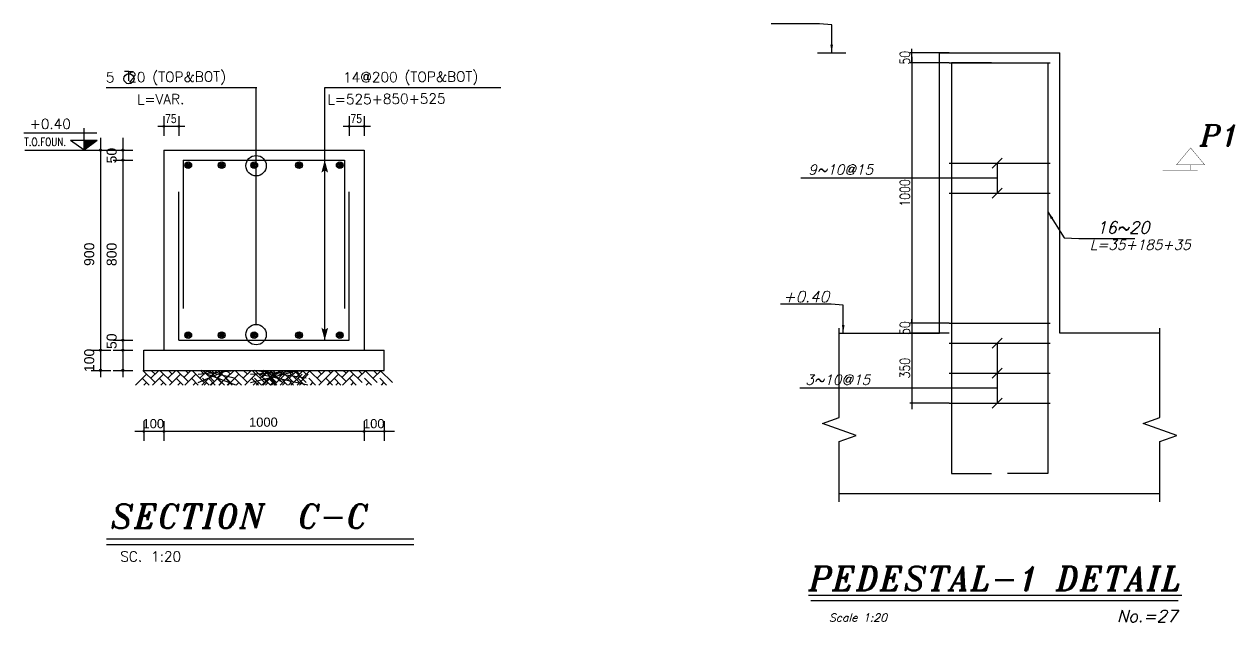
# Model space of a CAD drawing. Header units: inches. Extents: x 460503 to 460688, y 47570 to 48852.
# Drawn here: x 460532.03 to 460561.89, y 48599.86 to 48614.79 of the extents above; entities that cross this region are included whole.
import ezdxf
from ezdxf.enums import TextEntityAlignment as Align

# ---------------------------------------------------------------- set-up
doc = ezdxf.new("R2010")
doc.units = ezdxf.units.IN
doc.header["$MEASUREMENT"] = 0
doc.linetypes.add('HIDDEN', pattern=[0.375, 0.25, -0.125])
for name, color, linetype in [('1R', 1, 'Continuous'), ('2Y', 2, 'Continuous'), ('3', 3, 'HIDDEN'), ('3G', 3, 'Continuous'), ('4C', 4, 'Continuous'), ('6M', 6, 'Continuous'), ('SAZE_DRAWINGS', 7, 'Continuous')]:
    doc.layers.add(name, color=color, linetype=linetype)
doc.layers.add('TEXT', color=250, linetype='Continuous', lineweight=30)
doc.styles.add('ITALICT', font='italict')
doc.styles.add('ROMANC', font='TXT.shx')
doc.styles.add('ROMANS', font='ROMANS', dxfattribs={"width": 0.8})
doc.styles.add('ROMANT', font='romant')
doc.styles.add('SAZE_STYLE', font='romansp.shx', dxfattribs={"oblique": 15})
doc.styles.add('SAZE_STYLE1', font='romant.shx', dxfattribs={"oblique": 15})
doc.styles.get("Standard").update_dxf_attribs({"font": 'arial.ttf'})
doc.dimstyles.new('SAZE_DIM_STYLE', dxfattribs={"dimtxt": 0.25, "dimasz": 0.2, "dimexe": 0.1, "dimexo": 0.05, "dimgap": 0.05, "dimtad": 1, "dimzin": 0, "dimdsep": 46, "dimtxsty": 'ROMANS', "dimcen": 2.5, "dimclrd": 1, "dimclre": 1, "dimclrt": 3, "dimadec": 0, "dimazin": 0, "dimtfac": 1, "dimtix": 1, "dimtmove": 1, "dimatfit": 3, "dimfxl": 1, "dimarcsym": 0})

# ---------------------------------------------------------------- blocks, each defined once
blk = doc.blocks.new('P')
at = {"layer": '6M'}
blk.add_circle((0, 0), 0.291, dxfattribs=at)
blk = doc.blocks.new('F')
at = {"layer": '3'}
for points in [[(0, 0), (2.57, 0), (3.14, 0.84)], [(0, 0), (2.57, 0), (3.14, -0.84)]]:
    blk.add_solid(points, dxfattribs=at)
blk = doc.blocks.new('*D155')
at = {"layer": 'Defpoints', "color": 0, "transparency": 16777216}
for p in [(460555.108, 48607.071), (460554.183, 48605.321), (460555.108, 48605.321)]:
    blk.add_point(p, dxfattribs=at)
at = {"layer": 'SAZE_DRAWINGS', "color": 2, "lineweight": -2, "transparency": 16777216}
for p, q in [((460554.183, 48607.221), (460554.183, 48605.171)), ((460555.108, 48607.071), (460554.133, 48607.071)), ((460555.108, 48605.321), (460554.133, 48605.321))]:
    blk.add_line(p, q, dxfattribs=at)
at = {"layer": 'SAZE_DRAWINGS', "color": 3, "transparency": 16777216, "insert": (460554.008, 48606.196), "char_height": 0.25, "attachment_point": 5, "rotation": 90, "style": 'ROMANS'}
blk.add_mtext('350', dxfattribs=at)
blk = doc.blocks.new('_OBLIQUE')
blk = doc.blocks.new('*D156')
at = {"layer": 'Defpoints', "color": 0, "transparency": 16777216}
for p in [(460554.87, 48613.821), (460554.183, 48607.321), (460554.87, 48607.321)]:
    blk.add_point(p, dxfattribs=at)
at = {"layer": 'SAZE_DRAWINGS', "color": 2, "lineweight": -2, "transparency": 16777216}
for p, q in [((460554.87, 48613.821), (460554.133, 48613.821)), ((460554.183, 48613.971), (460554.183, 48607.171)), ((460554.87, 48607.321), (460554.133, 48607.321))]:
    blk.add_line(p, q, dxfattribs=at)
at = {"layer": 'SAZE_DRAWINGS', "color": 3, "transparency": 16777216, "insert": (460554.008, 48610.571), "char_height": 0.25, "attachment_point": 5, "rotation": 90, "style": 'ROMANS'}
blk.add_mtext('1000', dxfattribs=at)
blk = doc.blocks.new('*D157')
at = {"layer": 'Defpoints', "color": 0, "transparency": 16777216}
for p in [(460555.108, 48607.321), (460554.183, 48607.071), (460555.108, 48607.071)]:
    blk.add_point(p, dxfattribs=at)
at = {"layer": 'SAZE_DRAWINGS', "color": 2, "lineweight": -2, "transparency": 16777216}
for p, q in [((460555.108, 48607.321), (460554.133, 48607.321)), ((460554.183, 48607.321), (460554.183, 48607.421)), ((460554.183, 48607.321), (460554.183, 48607.071)), ((460555.108, 48607.071), (460554.133, 48607.071)), ((460554.183, 48607.071), (460554.183, 48606.971))]:
    blk.add_line(p, q, dxfattribs=at)
at = {"layer": 'SAZE_DRAWINGS', "color": 3, "transparency": 16777216, "insert": (460554.008, 48607.196), "char_height": 0.25, "attachment_point": 5, "rotation": 90, "style": 'ROMANS'}
blk.add_mtext('50', dxfattribs=at)
blk = doc.blocks.new('*D158')
at = {"layer": 'Defpoints', "color": 0, "transparency": 16777216}
for p in [(460554.183, 48614.071), (460555.108, 48614.071), (460555.108, 48613.821)]:
    blk.add_point(p, dxfattribs=at)
at = {"layer": 'SAZE_DRAWINGS', "color": 2, "lineweight": -2, "transparency": 16777216}
for p, q in [((460555.108, 48614.071), (460554.133, 48614.071)), ((460554.183, 48614.071), (460554.183, 48614.171)), ((460554.183, 48613.821), (460554.183, 48614.071)), ((460555.108, 48613.821), (460554.133, 48613.821)), ((460554.183, 48613.821), (460554.183, 48613.721))]:
    blk.add_line(p, q, dxfattribs=at)
at = {"layer": 'SAZE_DRAWINGS', "color": 3, "transparency": 16777216, "insert": (460554.008, 48613.946), "char_height": 0.25, "width": 0.13333, "attachment_point": 5, "rotation": 90, "style": 'ROMANS'}
blk.add_mtext('50', dxfattribs=at)

msp = doc.modelspace()

# ---------------------------------------------------------------- linework, layer by layer
at = {"color": 2}
msp.add_line((460533.53478993, 48611.64190913), (460533.53478993, 48612.18476234), dxfattribs=at)
at = {"layer": '1R'}
for p, q in [((460534.08287615, 48613.20460738), (460537.82068663, 48613.20460738)), ((460534.10050962, 48613.20460738), (460537.8383201, 48613.20460738)), ((460534.78519676, 48613.20460738), (460537.82068663, 48613.20460738)), ((460537.82068663, 48611.00914931), (460537.82068663, 48613.20460738)), ((460539.53369712, 48606.89205423), (460539.53369712, 48613.20460738)), ((460539.53369712, 48613.20460738), (460542.38043354, 48613.20460738)), ((460539.53369712, 48613.20460738), (460542.38043354, 48613.20460738)), ((460539.53369712, 48613.20460738), (460543.9276574, 48613.20460738)), ((460539.53369712, 48613.20460738), (460543.91002392, 48613.20460738)), ((460535.51799171, 48612.48730531), (460535.51799171, 48611.99718254)), ((460535.89299171, 48612.48730531), (460535.89299171, 48611.99718254)), ((460540.14299171, 48612.48730531), (460540.14299171, 48611.99718254)), ((460540.51799171, 48612.48730531), (460540.51799171, 48611.99718254)), ((460533.93823855, 48611.94443066), (460533.93823855, 48605.97233322)), ((460534.49775794, 48611.94443066), (460534.49775794, 48605.97233322)), ((460536.04613122, 48612.23364663), (460535.37057409, 48612.23364663)), ((460540.67113122, 48612.23364663), (460539.99557409, 48612.23364663)), ((460532.05391863, 48611.64205493), (460534.3203965, 48611.64205493)), ((460533.69488483, 48611.64205493), (460534.20107419, 48611.64205493)), ((460534.25440422, 48611.64205493), (460534.7425245, 48611.64205493)), ((460534.25440422, 48611.39205493), (460534.7425245, 48611.39205493)), ((460537.82068663, 48607.28845506), (460537.82068663, 48611.00914931)), ((460534.25440422, 48606.89205493), (460534.7425245, 48606.89205493)), ((460533.69488483, 48606.64205493), (460534.20107419, 48606.64205493)), ((460534.25440422, 48606.64205493), (460534.7425245, 48606.64205493)), ((460533.70221195, 48606.14205631), (460534.20107419, 48606.14205631)), ((460534.25440422, 48606.14205493), (460534.7425245, 48606.14205493)), ((460535.0179931, 48604.87062379), (460535.0179931, 48604.38050102)), ((460535.51799171, 48604.87648549), (460535.51799171, 48604.38050102)), ((460540.51799171, 48604.87648549), (460540.51799171, 48604.38050102)), ((460541.01799171, 48604.87648549), (460541.01799171, 48604.38050102)), ((460541.27280369, 48604.61696511), (460534.79916471, 48604.61696511))]:
    msp.add_line(p, q, dxfattribs=at)
at = {"layer": '2Y'}
for p, q in [((460533.84654232, 48612.06135879), (460532.02922138, 48612.06135879)), ((460533.53478993, 48611.64190913), (460533.1875078, 48611.88251123)), ((460533.18759673, 48611.88880242), (460533.85544699, 48611.88880242)), ((460533.85535806, 48611.88251123), (460533.53478993, 48611.64190913)), ((460534.81188073, 48605.77301298), (460535.08805148, 48606.04918373)), ((460535.30018293, 48605.83705228), (460534.9951789, 48606.14205631)), ((460535.19411721, 48605.943118), (460535.39305552, 48606.14205631)), ((460535.30018293, 48606.04918373), (460535.20731034, 48606.14205631)), ((460535.23614362, 48605.77301298), (460535.51231438, 48606.04918373)), ((460535.72444582, 48605.83705228), (460535.41944179, 48606.14205631)), ((460535.6183801, 48605.943118), (460535.81731841, 48606.14205631)), ((460535.72444582, 48606.04918373), (460535.63157323, 48606.14205631)), ((460535.72444582, 48606.04918373), (460535.63157323, 48606.14205631)), ((460535.66040652, 48605.77301298), (460535.93657727, 48606.04918373)), ((460536.12591657, 48605.85984442), (460535.84370468, 48606.14205631)), ((460536.01985085, 48605.96591015), (460536.19599701, 48606.14205631)), ((460536.03908512, 48605.77301298), (460536.31525587, 48606.04918373)), ((460536.12591657, 48606.07197587), (460536.05583612, 48606.14205631)), ((460536.52738732, 48605.83705228), (460536.22238328, 48606.14205631)), ((460536.37591449, 48605.83705089), (460537.07091045, 48606.14205493)), ((460536.37591449, 48606.04918234), (460537.2830419, 48606.14205493)), ((460536.37591449, 48606.04918234), (460537.2830419, 48606.14205493)), ((460536.42132159, 48605.943118), (460536.62025991, 48606.14205631)), ((460536.52738732, 48606.04918373), (460536.43451473, 48606.14205631)), ((460536.46334801, 48605.77301298), (460536.73951876, 48606.04918373)), ((460536.4633494, 48605.77301159), (460536.73952015, 48606.04918234)), ((460537.26984876, 48605.94311662), (460536.46878708, 48606.14205493)), ((460536.77738524, 48605.85984304), (460536.49517335, 48606.14205493)), ((460537.31187518, 48605.77301159), (460536.58804593, 48606.04918234)), ((460536.95165021, 48605.83705228), (460536.64664618, 48606.14205631)), ((460536.9516516, 48605.83705089), (460536.64664756, 48606.14205493)), ((460536.67131951, 48605.96590876), (460536.84746568, 48606.14205493)), ((460536.69055379, 48605.77301159), (460536.96672454, 48606.04918234)), ((460536.77738524, 48606.07197448), (460536.70730479, 48606.14205493)), ((460536.84558449, 48605.943118), (460537.0445228, 48606.14205631)), ((460536.84558587, 48605.94311662), (460537.04452418, 48606.14205493)), ((460536.95165021, 48606.04918373), (460536.85877762, 48606.14205631)), ((460536.9516516, 48606.04918234), (460536.85877901, 48606.14205493)), ((460537.17885598, 48605.83705089), (460536.87385195, 48606.14205493)), ((460536.8876109, 48605.77301298), (460537.16378165, 48606.04918373)), ((460536.88761229, 48605.77301159), (460537.16378304, 48606.04918234)), ((460537.07279026, 48605.94311662), (460537.27172857, 48606.14205493)), ((460537.17885598, 48606.04918234), (460537.0859834, 48606.14205493)), ((460537.11481668, 48605.77301159), (460537.39098743, 48606.04918234)), ((460537.11481668, 48605.77301159), (460537.39098743, 48606.04918234)), ((460537.60311888, 48605.83705089), (460537.29811484, 48606.14205493)), ((460537.60311888, 48605.83705089), (460537.29811484, 48606.14205493)), ((460537.49705315, 48605.94311662), (460537.69599146, 48606.14205493)), ((460537.49705315, 48605.94311662), (460537.69599146, 48606.14205493)), ((460537.60311888, 48606.04918234), (460537.51024629, 48606.14205493)), ((460537.60311888, 48606.04918234), (460537.51024629, 48606.14205493)), ((460537.53907957, 48605.77301159), (460537.81525032, 48606.04918234)), ((460537.53907957, 48605.77301159), (460537.81525032, 48606.04918234)), ((460537.67884905, 48605.83705089), (460538.87384501, 48606.14205493)), ((460537.67884905, 48606.04918234), (460539.08597646, 48606.14205493)), ((460537.67884905, 48606.04918234), (460539.08597646, 48606.14205493)), ((460538.02738177, 48605.83705089), (460537.72237773, 48606.14205493)), ((460539.07278332, 48605.94311662), (460537.77172164, 48606.14205493)), ((460538.0803198, 48605.85984304), (460537.79810791, 48606.14205493)), ((460539.11480974, 48605.77301159), (460537.89098049, 48606.04918234)), ((460537.92131604, 48605.94311662), (460538.12025436, 48606.14205493)), ((460538.02738177, 48606.04918234), (460537.93450918, 48606.14205493)), ((460538.02738177, 48606.04918234), (460537.93450918, 48606.14205493)), ((460537.96334246, 48605.77301159), (460538.23951321, 48606.04918234)), ((460537.97425407, 48605.96590876), (460538.15040024, 48606.14205493)), ((460537.99348835, 48605.77301159), (460538.2696591, 48606.04918234)), ((460538.32278679, 48605.96590876), (460537.99893296, 48606.14205493)), ((460538.0803198, 48606.07197448), (460538.01023935, 48606.14205493)), ((460538.33032326, 48605.83705089), (460538.02531923, 48606.14205493)), ((460538.34202107, 48605.77301159), (460538.11819182, 48606.04918234)), ((460538.42885252, 48605.85984304), (460538.14664063, 48606.14205493)), ((460538.48179054, 48605.83705089), (460538.17678651, 48606.14205493)), ((460538.22425754, 48605.94311662), (460538.42319585, 48606.14205493)), ((460538.33032326, 48606.04918234), (460538.23745068, 48606.14205493)), ((460538.26628396, 48605.77301159), (460538.54245471, 48606.04918234)), ((460538.26628396, 48605.77301159), (460538.54245471, 48606.04918234)), ((460538.42885252, 48606.07197448), (460538.35877207, 48606.14205493)), ((460538.37572482, 48605.94311662), (460538.57466313, 48606.14205493)), ((460538.48179054, 48606.04918234), (460538.38891796, 48606.14205493)), ((460538.41775124, 48605.77301159), (460538.69392199, 48606.04918234)), ((460538.75458616, 48605.83705089), (460538.44958212, 48606.14205493)), ((460538.75458616, 48605.83705089), (460538.44958212, 48606.14205493)), ((460538.90605344, 48605.83705089), (460538.6010494, 48606.14205493)), ((460538.64852043, 48605.94311662), (460538.84745874, 48606.14205493)), ((460538.64852043, 48605.94311662), (460538.84745874, 48606.14205493)), ((460538.75458616, 48606.04918234), (460538.66171357, 48606.14205493)), ((460538.75458616, 48606.04918234), (460538.66171357, 48606.14205493)), ((460538.69054685, 48605.77301159), (460538.9667176, 48606.04918234)), ((460538.69054685, 48605.77301159), (460538.9667176, 48606.04918234)), ((460539.07296605, 48605.83705089), (460538.76796202, 48606.14205493)), ((460538.79998771, 48605.94311662), (460538.99892602, 48606.14205493)), ((460538.90605344, 48606.04918234), (460538.81318085, 48606.14205493)), ((460538.84201413, 48605.77301159), (460539.11818488, 48606.04918234)), ((460538.96690033, 48605.94311662), (460539.16583864, 48606.14205493)), ((460539.07296605, 48606.04918234), (460538.98009347, 48606.14205493)), ((460539.45164327, 48605.83705228), (460539.14663924, 48606.14205631)), ((460539.45164327, 48605.83705228), (460539.14663924, 48606.14205631)), ((460539.34557755, 48605.943118), (460539.54451586, 48606.14205631)), ((460539.45164327, 48606.04918373), (460539.35877068, 48606.14205631)), ((460539.38760397, 48605.77301298), (460539.66377472, 48606.04918373)), ((460539.57935654, 48605.96591015), (460539.75550271, 48606.14205631)), ((460539.59859082, 48605.77301298), (460539.87476157, 48606.04918373)), ((460539.68542227, 48606.07197587), (460539.61534182, 48606.14205631)), ((460540.06410087, 48605.85984442), (460539.78188898, 48606.14205631)), ((460539.95803515, 48605.96591015), (460540.13418132, 48606.14205631)), ((460539.97726943, 48605.77301298), (460540.25344018, 48606.04918373)), ((460540.06410087, 48606.07197587), (460539.99402043, 48606.14205631)), ((460540.46557162, 48605.83705228), (460540.16056759, 48606.14205631)), ((460540.3595059, 48605.943118), (460540.55844421, 48606.14205631)), ((460540.46557162, 48606.04918373), (460540.37269903, 48606.14205631)), ((460540.84425023, 48605.83705228), (460540.53924619, 48606.14205631)), ((460540.7381845, 48605.943118), (460540.93712281, 48606.14205631)), ((460540.84425023, 48606.04918373), (460540.75137764, 48606.14205631)), ((460541.22292744, 48605.83705367), (460540.91792341, 48606.1420577)), ((460535.15209079, 48605.77301298), (460534.98198576, 48605.943118)), ((460535.02401218, 48605.77301298), (460535.08805148, 48605.83705228)), ((460535.57635368, 48605.77301298), (460535.40624865, 48605.943118)), ((460535.44827507, 48605.77301298), (460535.51231438, 48605.83705228)), ((460536.00061657, 48605.77301298), (460535.83051154, 48605.943118)), ((460535.87253796, 48605.77301298), (460535.93657727, 48605.83705228)), ((460536.37929518, 48605.77301298), (460536.20919015, 48605.943118)), ((460536.25121657, 48605.77301298), (460536.31525587, 48605.83705228)), ((460536.65208524, 48605.77301159), (460536.48198021, 48605.94311662)), ((460536.52400663, 48605.77301159), (460536.58804593, 48605.83705089)), ((460536.80355807, 48605.77301298), (460536.63345304, 48605.943118)), ((460536.80355946, 48605.77301159), (460536.63345443, 48605.94311662)), ((460536.67547946, 48605.77301298), (460536.73951876, 48605.83705228)), ((460536.67548085, 48605.77301159), (460536.73952015, 48605.83705089)), ((460537.03076384, 48605.77301159), (460536.86065882, 48605.94311662)), ((460536.90268523, 48605.77301159), (460536.96672454, 48605.83705089)), ((460537.22782235, 48605.77301159), (460537.05771732, 48605.94311662)), ((460537.09974374, 48605.77301159), (460537.16378304, 48605.83705089)), ((460537.45502673, 48605.77301159), (460537.28492171, 48605.94311662)), ((460537.45502674, 48605.77301159), (460537.28492171, 48605.94311662)), ((460537.32694813, 48605.77301159), (460537.39098743, 48605.83705089)), ((460537.32694813, 48605.77301159), (460537.39098743, 48605.83705089)), ((460537.87928963, 48605.77301159), (460537.7091846, 48605.94311662)), ((460537.75121102, 48605.77301159), (460537.81525032, 48605.83705089)), ((460537.9550198, 48605.77301159), (460537.78491477, 48605.94311662)), ((460537.82694119, 48605.77301159), (460537.89098049, 48605.83705089)), ((460538.18223112, 48605.77301159), (460538.0121261, 48605.94311662)), ((460538.05415251, 48605.77301159), (460538.11819182, 48605.83705089)), ((460538.30355252, 48605.77301159), (460538.13344749, 48605.94311662)), ((460538.3336984, 48605.77301159), (460538.16359338, 48605.94311662)), ((460538.17547391, 48605.77301159), (460538.23951321, 48605.83705089)), ((460538.20561979, 48605.77301159), (460538.2696591, 48605.83705089)), ((460538.60649401, 48605.77301159), (460538.43638899, 48605.94311662)), ((460538.60649401, 48605.77301159), (460538.43638899, 48605.94311662)), ((460538.47841541, 48605.77301159), (460538.54245471, 48605.83705089)), ((460538.47841541, 48605.77301159), (460538.54245471, 48605.83705089)), ((460538.75796129, 48605.77301159), (460538.58785627, 48605.94311662)), ((460538.62988269, 48605.77301159), (460538.69392199, 48605.83705089)), ((460539.03075691, 48605.77301159), (460538.86065188, 48605.94311662)), ((460538.9026783, 48605.77301159), (460538.9667176, 48605.83705089)), ((460539.30355113, 48605.77301298), (460539.1334461, 48605.943118)), ((460539.30355113, 48605.77301298), (460539.1334461, 48605.943118)), ((460539.17547252, 48605.77301298), (460539.23951183, 48605.83705228)), ((460539.17547252, 48605.77301298), (460539.23951183, 48605.83705228)), ((460539.72781402, 48605.77301298), (460539.55770899, 48605.943118)), ((460539.59973541, 48605.77301298), (460539.66377472, 48605.83705228)), ((460539.93880087, 48605.77301298), (460539.76869585, 48605.943118)), ((460539.93880087, 48605.77301298), (460539.76869585, 48605.943118)), ((460539.81072227, 48605.77301298), (460539.87476157, 48605.83705228)), ((460539.81072227, 48605.77301298), (460539.87476157, 48605.83705228)), ((460540.31747948, 48605.77301298), (460540.14737445, 48605.943118)), ((460540.18940087, 48605.77301298), (460540.25344018, 48605.83705228)), ((460540.69615809, 48605.77301298), (460540.52605306, 48605.943118)), ((460540.56807948, 48605.77301298), (460540.63211878, 48605.83705228)), ((460541.0748353, 48605.77301436), (460540.90473028, 48605.94311939)), ((460540.94675669, 48605.77301436), (460541.010796, 48605.83705367))]:
    msp.add_line(p, q, dxfattribs=at)
for centre in [(460537.82068663, 48611.25062522), (460537.82068663, 48607.03348463)]:
    msp.add_circle(centre, 0.25497043, dxfattribs=at)
at = {"layer": '3G'}
for p, q in [((460535.51799171, 48611.64205493), (460535.51799171, 48606.64205493)), ((460535.51799171, 48611.64205493), (460540.51799171, 48611.64205493)), ((460540.51799171, 48611.64205493), (460540.51799171, 48606.64205493)), ((460535.01799171, 48606.14205493), (460535.01799171, 48606.64205493)), ((460535.01799171, 48606.64205493), (460541.01799171, 48606.64205493)), ((460541.01799171, 48606.14205493), (460541.01799171, 48606.64205493)), ((460535.01799171, 48606.14205493), (460541.01799171, 48606.14205493)), ((460534.09031602, 48601.79702901), (460541.75508884, 48601.79702901)), ((460551.66194094, 48600.39310313), (460560.82367748, 48600.39310313))]:
    msp.add_line(p, q, dxfattribs=at)
msp.add_solid([(460533.53478993, 48611.64190913), (460533.85535806, 48611.88251123), (460533.53478993, 48611.88251123)], dxfattribs=at)
at = {"layer": '6M'}
for p, q in [((460535.99818898, 48611.39205562), (460535.99818898, 48607.68682806)), ((460535.99818898, 48611.39205562), (460540.02246943, 48611.39205562)), ((460540.02246943, 48611.39205562), (460540.02246943, 48607.68682806)), ((460535.89299171, 48606.89205423), (460535.89299171, 48610.5972818)), ((460540.14296812, 48606.89205423), (460540.14296812, 48610.5972818)), ((460535.89299171, 48606.89205423), (460540.14296812, 48606.89205423)), ((460534.09031602, 48601.93144203), (460541.75508884, 48601.93144203))]:
    msp.add_line(p, q, dxfattribs=at)
for centre, radius in [((460536.12864827, 48611.26307389), 0.08363402), ((460536.96211345, 48611.26307389), 0.08363402), ((460537.77565709, 48611.26307389), 0.08363402), ((460538.89161146, 48611.26307389), 0.08363402), ((460539.90733516, 48611.26307389), 0.08363402), ((460536.12864827, 48611.26307389), 0.05863402), ((460536.12864827, 48611.26307389), 0.03753962), ((460536.12864827, 48611.26307389), 0.01253962), ((460536.96211345, 48611.26307389), 0.05863402), ((460536.96211345, 48611.26307389), 0.03753962), ((460536.96211345, 48611.26307389), 0.01253962), ((460537.77565709, 48611.26307389), 0.05863402), ((460537.77565709, 48611.26307389), 0.03753962), ((460537.77565709, 48611.26307389), 0.01253962), ((460538.89161146, 48611.26307389), 0.05863402), ((460538.89161146, 48611.26307389), 0.03753962), ((460538.89161146, 48611.26307389), 0.01253962), ((460539.90733516, 48611.26307389), 0.05863402), ((460539.90733516, 48611.26307389), 0.03753962), ((460539.90733516, 48611.26307389), 0.01253962), ((460536.12864827, 48607.02103596), 0.08363402), ((460536.12864827, 48607.02103596), 0.05863402), ((460536.12864827, 48607.02103596), 0.03753962), ((460536.12864827, 48607.02103596), 0.01253962), ((460536.96211345, 48607.02103596), 0.08363402), ((460536.96211345, 48607.02103596), 0.05863402), ((460536.96211345, 48607.02103596), 0.03753962), ((460536.96211345, 48607.02103596), 0.01253962), ((460537.77565709, 48607.02103596), 0.08363402), ((460537.77565709, 48607.02103596), 0.05863402), ((460537.77565709, 48607.02103596), 0.03753962), ((460537.77565709, 48607.02103596), 0.01253962), ((460538.89161146, 48607.02103596), 0.08363402), ((460538.89161146, 48607.02103596), 0.05863402), ((460538.89161146, 48607.02103596), 0.03753962), ((460538.89161146, 48607.02103596), 0.01253962), ((460539.90733516, 48607.02103596), 0.08363402), ((460539.90733516, 48607.02103596), 0.05863402), ((460539.90733516, 48607.02103596), 0.03753962), ((460539.90733516, 48607.02103596), 0.01253962)]:
    msp.add_circle(centre, radius, dxfattribs=at)
at = {"layer": 'SAZE_DRAWINGS', "color": 3}
for p, q in [((460551.83024238, 48614.07063581), (460552.53024238, 48614.07063581)), ((460554.8704803, 48614.07063581), (460557.8704803, 48614.07063581)), ((460555.1079803, 48613.82063581), (460557.6329803, 48613.82063581)), ((460555.1079803, 48611.31507859), (460557.6329803, 48611.31507859)), ((460555.1079803, 48610.56507859), (460557.6329803, 48610.56507859)), ((460555.1079803, 48607.32063581), (460557.6329803, 48607.32063581)), ((460552.3704803, 48607.07063581), (460552.8183107, 48607.07063581)), ((460555.1079803, 48606.82063581), (460557.6329803, 48606.82063581)), ((460555.1079803, 48606.82063581), (460557.6329803, 48606.82063581)), ((460555.1079803, 48606.07063581), (460557.6329803, 48606.07063581)), ((460555.1079803, 48606.07063581), (460557.6329803, 48606.07063581)), ((460555.1079803, 48605.32063581), (460557.6329803, 48605.32063581)), ((460555.1079803, 48605.32063581), (460557.6329803, 48605.32063581)), ((460552.3704803, 48603.07063581), (460560.3704803, 48603.07063581))]:
    msp.add_line(p, q, dxfattribs=at)
at = {"layer": 'SAZE_DRAWINGS', "color": 2}
for p, q in [((460556.4329803, 48611.44007859), (460556.1829803, 48611.19007859)), ((460556.3079803, 48611.31507859), (460556.3079803, 48610.56507859)), ((460556.3079803, 48610.94007859), (460551.4129803, 48610.94007859)), ((460556.4329803, 48610.69007859), (460556.1829803, 48610.44007859)), ((460556.4329803, 48606.94563581), (460556.1829803, 48606.69563581)), ((460556.4329803, 48606.94563581), (460556.1829803, 48606.69563581)), ((460556.3079803, 48606.82063581), (460556.3079803, 48605.32063581)), ((460556.3079803, 48606.82063581), (460556.3079803, 48605.32063581)), ((460556.4329803, 48606.19563581), (460556.1829803, 48605.94563581)), ((460556.4329803, 48606.19563581), (460556.1829803, 48605.94563581)), ((460556.3079803, 48605.69563581), (460551.38192704, 48605.69563581)), ((460556.4329803, 48605.44563581), (460556.1829803, 48605.19563581)), ((460556.4329803, 48605.44563581), (460556.1829803, 48605.19563581))]:
    msp.add_line(p, q, dxfattribs=at)
at = {"layer": 'SAZE_DRAWINGS', "color": 3}
for points in [[(460552.3704803, 48607.07063581), (460554.8704803, 48607.07063581), (460554.8704803, 48614.07063581)], [(460560.3704803, 48607.07063581), (460557.8704803, 48607.07063581), (460557.8704803, 48614.07063581)]]:
    msp.add_lwpolyline(points, dxfattribs=at)
at = {"layer": 'SAZE_DRAWINGS', "color": 6}
for points in [[(460556.1704803, 48613.82063581), (460555.1704803, 48613.82063581), (460555.1704803, 48603.57063581), (460556.1704803, 48603.57063581)], [(460556.5704803, 48613.82063581), (460557.5704803, 48613.82063581), (460557.5704803, 48603.57063581), (460556.5704803, 48603.57063581)]]:
    msp.add_lwpolyline(points, dxfattribs=at)
at = {"layer": 'SAZE_DRAWINGS', "color": 3, "const_width": 0.00875}
msp.add_lwpolyline([(460560.784707, 48611.27602292), (460561.484707, 48611.27602292), (460561.134707, 48611.69602292)], close=True, dxfattribs=at)
msp.add_lwpolyline([(460561.134707, 48611.27602292), (460561.134707, 48611.13602292), (460561.309707, 48611.13602292), (460560.434707, 48611.13602292)], dxfattribs=at)
at = {"layer": 'SAZE_DRAWINGS', "color": 1}
for points in [[(460552.3704803, 48602.8621072), (460552.3704803, 48604.3621072), (460552.7904803, 48604.5121072), (460551.9504803, 48604.8121072), (460552.3704803, 48604.9621072), (460552.3704803, 48607.19333503)], [(460560.3704803, 48602.8621072), (460560.3704803, 48604.3621072), (460560.7904803, 48604.5121072), (460559.9504803, 48604.8121072), (460560.3704803, 48604.9621072), (460560.3704803, 48607.19333503)]]:
    msp.add_lwpolyline(points, dxfattribs=at)
at = {"layer": 'TEXT', "color": 3}
for p, q in [((460534.64895099, 48613.60108839), (460534.53688464, 48613.60108839)), ((460534.64895099, 48613.3717028), (460534.64895099, 48613.60108839)), ((460534.64895099, 48613.60108839), (460534.76101735, 48613.60108839))]:
    msp.add_line(p, q, dxfattribs=at)
msp.add_circle((460534.64895099, 48613.42267738), 0.1261609, dxfattribs=at)

# ---------------------------------------------------------------- block references
at = {"layer": '3G', "xscale": 0.0699998057505127, "yscale": 0.0699998057505127, "zscale": 0.0699998057505127, "rotation": 270}
for p in [(460535.51799171, 48612.23364663), (460535.89299171, 48612.23364663), (460540.14299171, 48612.23364663), (460540.51799171, 48612.23364663), (460535.0179931, 48604.61696511), (460535.51799171, 48604.61696511), (460540.51796812, 48604.61696511), (460541.01796674, 48604.61696511)]:
    msp.add_blockref('P', p, dxfattribs=at)
at = {"layer": '3G', "xscale": 0.0874997571791028, "yscale": 0.0874997571791028, "zscale": 0.0874997571791028}
for p in [(460533.93823855, 48611.64205493), (460534.49775794, 48611.64205493), (460534.49775794, 48611.39205493), (460534.49775794, 48606.89205493), (460533.93823855, 48606.64205493), (460534.49775794, 48606.64205493), (460533.93823855, 48606.14205631), (460534.49775794, 48606.14205493)]:
    msp.add_blockref('P', p, dxfattribs=at)
at = {"layer": '4C', "yscale": 0.1000000000000227, "zscale": 0.1000000000000227, "rotation": 90}
for p, xscale in [((460539.53369712, 48611.39205562), -0.1000000000000227), ((460539.53369712, 48606.89205423), 0.1000000000000227)]:
    msp.add_blockref('F', p, dxfattribs=dict(at, xscale=xscale))

# ---------------------------------------------------------------- texts
at = {"layer": '3G', "style": 'ROMANT'}
for s, height, p in [(' 5  20 (TOP&BOT)', 0.2499993062, (460533.90292265, 48613.3297587)), ('14@200 (TOP&BOT)', 0.2499993062, (460539.99225995, 48613.3297587)), ('L=VAR.', 0.249999306, (460534.8537834, 48612.78159769)), ('L=525+850+525', 0.2499993062, (460539.60228377, 48612.78159769))]:
    msp.add_text(s, height=height, rotation=0.45, dxfattribs=at).set_placement(p)
at = {"layer": '3G', "width": 0.8}
for p in [(460535.69562263, 48612.42793565), (460540.32062263, 48612.42793565)]:
    msp.add_text('75', height=0.229999362, dxfattribs=at).set_placement(p, align=Align.MIDDLE)
at = {"layer": '3G'}
for s, height, style, p in [('+0.40', 0.249999306, 'ROMANS', (460532.17149203, 48612.17002913)), ('P1', 0.524999999, 'ITALICT', (460561.36806592, 48611.74729313)), ('SC. 1:20', 0.249999306, 'ROMANC', (460534.43191985, 48601.3694088))]:
    msp.add_text(s, height=height, dxfattribs=dict(at, style=style)).set_placement(p)
at = {"layer": '3G', "style": 'ROMANS', "width": 0.8}
msp.add_text('T.O.FOUN.', height=0.199999445, dxfattribs=at).set_placement((460532.0385057, 48611.74388065))
at = {"layer": '3G'}
for s, p in [('50', (460534.21660071, 48611.50266577)), ('900', (460533.65708133, 48609.03998844)), ('800', (460534.21660071, 48609.03668577)), ('50', (460534.21660071, 48606.86873408)), ('100', (460533.65708133, 48606.38947371))]:
    msp.add_text(s, height=0.249999306, rotation=90, dxfattribs=at).set_placement(p, align=Align.MIDDLE)
for s, p in [('100', (460535.25657248, 48604.81125413)), ('1000', (460538.00339451, 48604.8481379)), ('100', (460540.75654751, 48604.81125413))]:
    msp.add_text(s, height=0.229999362, dxfattribs=at).set_placement(p, align=Align.MIDDLE)
at = {"layer": '6M', "style": 'ITALICT'}
msp.add_text('SECTION  C-C', height=0.5999983349, dxfattribs=at).set_placement((460534.18944486, 48602.19845294))
msp.add_text('%%UPEDESTAL-1 DETAIL', height=0.5999983349, dxfattribs=at).set_placement((460556.25888876, 48600.4680473), align=Align.BOTTOM_CENTER)
at = {"layer": 'SAZE_DRAWINGS', "color": 2, "style": 'SAZE_STYLE', "oblique": 15}
for s, p in [('9~10@15', (460553.21299483, 48611.02757859)), ('3~10@15', (460553.14110233, 48605.78313581))]:
    msp.add_text(s, height=0.25, dxfattribs=at).set_placement(p, align=Align.RIGHT)
at = {"layer": 'SAZE_DRAWINGS', "color": 2, "style": 'SAZE_STYLE1', "oblique": 15}
for s, height, p in [('Scale 1:20', 0.2, (460552.83694513, 48600.0680473)), ('No.=27', 0.3, (460560.04716116, 48600.15723283))]:
    msp.add_text(s, height=height, dxfattribs=at).set_placement(p, align=Align.TOP_CENTER)
at = {"layer": 'SAZE_DRAWINGS', "color": 3, "style": 'SAZE_STYLE'}
for s, insert, char_height, attachment_point in [('\\A1;16~20', (460558.7848553, 48609.55884327), 0.2975, 7), ('+0.40', (460552.1183107, 48607.84063581), 0.28, 9)]:
    msp.add_mtext(s, dxfattribs=dict(at, insert=insert, char_height=char_height, attachment_point=attachment_point))
at = {"layer": 'SAZE_DRAWINGS', "color": 2, "insert": (460558.6204803, 48609.40259327), "char_height": 0.25, "attachment_point": 1, "style": 'SAZE_STYLE'}
msp.add_mtext('L=35+185+35', dxfattribs=at)

# ---------------------------------------------------------------- dimensions: what is measured, and where the dimension line sits
at = {"layer": 'SAZE_DRAWINGS', "color": 2}
for base, p1, p2, angle, text, picture, middle in [((460554.18298031, 48614.07063581), (460555.10798031, 48613.82063581), (460555.10798031, 48614.07063581), 270, '50', '*D158', (460554.00798031, 48613.94563581)), ((460554.18298031, 48607.32063581), (460554.8704803, 48613.82063581), (460554.8704803, 48607.32063581), 90, '1000', '*D156', (460554.00798031, 48610.57063581)), ((460554.18298031, 48607.07063581), (460555.10798031, 48607.32063581), (460555.10798031, 48607.07063581), 90, '50', '*D157', (460554.00798031, 48607.19563581)), ((460554.18298031, 48605.32063581), (460555.1079803, 48607.07063581), (460555.1079803, 48605.32063581), 90, '350', '*D155', (460554.00798031, 48606.19563581))]:
    dim = msp.add_linear_dim(base=base, p1=p1, p2=p2, angle=angle, text=text, dimstyle='SAZE_DIM_STYLE', override={"dimtxt": 0.25, "dimasz": 0.1, "dimexe": 0.05, "dimexo": 0, "dimtoh": 1, "dimdec": 1, "dimlfac": 20, "dimrnd": 0.5, "dimzin": 8, "dimblk": 'OBLIQUE', "dimdle": 0.15, "dimclrd": 2, "dimclre": 2}, dxfattribs=at)
    dim.commit()
    dim.dimension.update_dxf_attribs({"geometry": picture, "text_midpoint": middle})

# ---------------------------------------------------------------- leaders
at = {"layer": 'SAZE_DRAWINGS', "color": 7, "annotation_type": 0, "has_hookline": 1}
for points, hookline_direction, text_width in [([(460552.18024238, 48614.07063581), (460552.18024238, 48614.77063581), (460551.88024238, 48614.79063581)], 1, 1.16191458), ([(460557.5704803, 48610.10259327), (460557.9829803, 48609.45259327), (460558.3473553, 48609.43384327)], 0, 1.34583333), ([(460552.4683107, 48607.07063581), (460552.4683107, 48607.77063581), (460552.1683107, 48607.79063581)], 1, 1.21524791)]:
    msp.add_leader(points, dimstyle='SAZE_DIM_STYLE', override={"dimasz": 0.2, "dimgap": 0.05, "dimtad": 1, "dimtoh": 1, "dimrnd": 0.05, "dimclrd": 2}, dxfattribs=dict(at, hookline_direction=hookline_direction, text_width=text_width))

doc.saveas('drawing.dxf')
